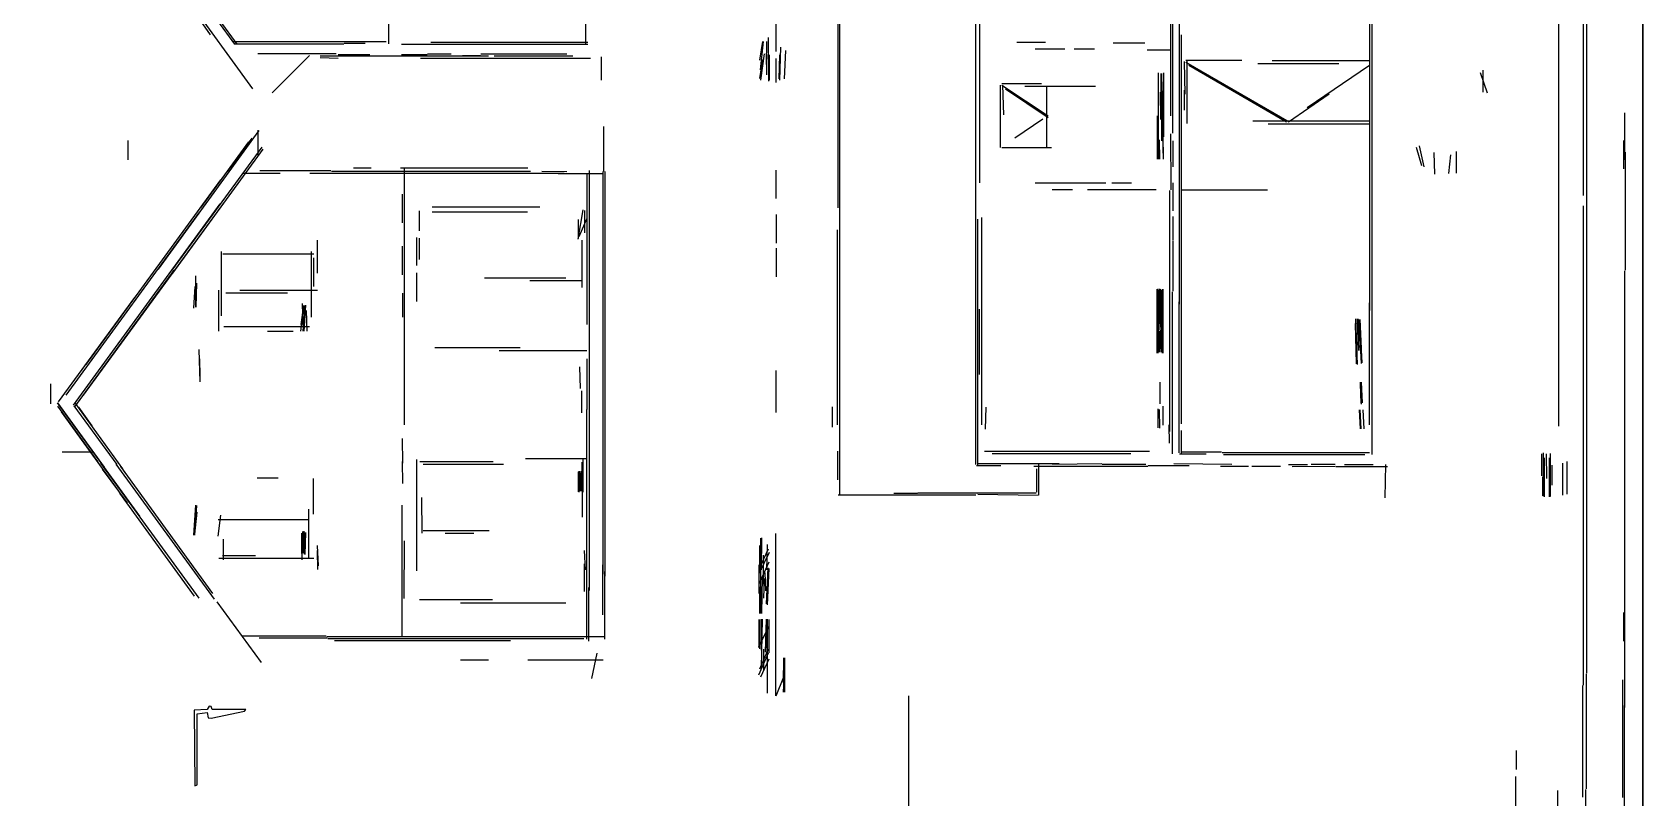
# Model space of a CAD drawing. Header units: millimetres. Extents: x 0 to 615, y 0 to 915.
# Drawn here: x 215.1 to 614.7, y 500.3 to 690.4 of the extents above; entities that cross this region are included whole.
import ezdxf

# ---------------------------------------------------------------- set-up
doc = ezdxf.new("R2010")
doc.units = ezdxf.units.MM
for name, color, linetype in [('PDF_UNDERLAY', 8, 'Continuous'), ('SHEET_BORDER', 2, 'Continuous'), ('TRACE_ORANGE_MARKUPS', 30, 'Continuous'), ('TRACE_WALLS_AND_LINES', 7, 'Continuous')]:
    doc.layers.add(name, color=color, linetype=linetype)
picture_1 = doc.add_image_def('image1.png', size_in_pixel=(4840, 7208))

msp = doc.modelspace()

# ---------------------------------------------------------------- linework, layer by layer
at = {"layer": 'SHEET_BORDER'}
msp.add_lwpolyline([(0, 0), (614.68, 0), (614.68, 915.416), (0, 915.416)], close=True, dxfattribs=at)
at = {"layer": 'TRACE_ORANGE_MARKUPS', "color": 30}
msp.add_lwpolyline([(268.097, 522.224), (259.715, 522.224), (259.461, 522.986), (258.953, 523.113), (258.445, 522.224), (255.27, 522.097), (255.397, 503.301), (256.032, 503.555), (256.032, 521.208), (258.445, 521.462), (258.699, 520.192), (259.461, 520.065), (267.716, 521.843)], close=True, dxfattribs=at)
at = {"layer": 'TRACE_WALLS_AND_LINES'}
for p, q in [((303.53, 687.578), (303.53, 797.56)), ((415.036, 646.811), (415.036, 747.649)), ((450.215, 653.034), (450.215, 736.473)), ((352.425, 687.451), (352.425, 725.805)), ((497.586, 669.671), (497.586, 724.535)), ((449.199, 583.057), (449.199, 717.804)), ((498.094, 665.353), (498.094, 718.185)), ((499.745, 622.935), (499.745, 712.724)), ((546.989, 621.284), (546.989, 715.264)), ((547.497, 585.597), (547.497, 712.343)), ((593.852, 592.582), (593.852, 712.978)), ((600.837, 531.241), (600.837, 710.184)), ((248.412, 705.739), (269.748, 676.402)), ((599.948, 649.859), (599.948, 707.136)), ((256.159, 700.024), (265.303, 687.451)), ((256.667, 700.151), (265.811, 687.451)), ((415.417, 575.564), (415.417, 696.087)), ((256.159, 694.182), (259.207, 689.737)), ((399.669, 685.673), (399.669, 692.785)), ((264.795, 688.086), (302.895, 688.086)), ((265.176, 687.578), (292.354, 687.578)), ((292.481, 687.705), (297.688, 687.705)), ((306.705, 687.451), (352.933, 687.451)), ((313.944, 687.959), (352.933, 687.959)), ((395.605, 683.514), (396.367, 688.086)), ((395.732, 681.101), (396.494, 688.086)), ((397.256, 682.371), (397.383, 688.086)), ((397.637, 689.102), (397.764, 678.307)), ((459.359, 687.959), (466.471, 687.959)), ((483.235, 687.832), (491.109, 687.832)), ((500.253, 593.217), (500.253, 689.737)), ((271.018, 685.165), (290.449, 685.165)), ((274.574, 675.386), (283.845, 684.657)), ((286.512, 684.53), (328.295, 684.53)), ((286.512, 684.149), (290.957, 684.022)), ((290.957, 684.911), (298.831, 684.911)), ((306.705, 684.911), (313.055, 684.911)), ((311.404, 684.022), (353.568, 684.022)), ((313.182, 685.038), (319.024, 685.038)), ((321.818, 684.657), (326.263, 684.657)), ((326.39, 685.038), (347.726, 685.038)), ((329.692, 684.53), (349.25, 684.53)), ((356.362, 678.561), (356.362, 684.276)), ((395.605, 678.942), (396.367, 683.641)), ((395.859, 678.561), (396.748, 685.038)), ((397.383, 679.831), (397.383, 684.911)), ((398.018, 678.561), (398.018, 684.784)), ((399.669, 677.926), (399.669, 683.895)), ((400.431, 678.815), (400.558, 684.784)), ((400.558, 678.561), (400.812, 686.689)), ((401.701, 678.815), (402.082, 685.927)), ((463.931, 686.308), (471.297, 686.308)), ((473.583, 686.308), (478.663, 686.308)), ((491.744, 686.054), (497.459, 686.054)), ((501.269, 683.514), (515.239, 683.514)), ((501.65, 667.766), (501.65, 683.514)), ((522.732, 683.387), (546.862, 683.387)), ((494.538, 658.876), (494.538, 680.339)), ((495.173, 668.782), (495.173, 680.212)), ((495.3, 680.212), (495.681, 659.892)), ((495.808, 664.464), (495.808, 680.339)), ((500.888, 683.133), (501.015, 675.005)), ((501.269, 683.006), (526.923, 668.147)), ((502.031, 682.244), (526.288, 668.147)), ((519.176, 682.625), (539.242, 682.625)), ((531.368, 671.703), (546.862, 682.244)), ((574.294, 680.466), (576.072, 675.386)), ((575.056, 675.513), (575.056, 680.974)), ((455.295, 661.797), (455.295, 677.291)), ((455.676, 677.672), (465.455, 677.672)), ((455.676, 677.291), (467.106, 669.671)), ((455.803, 677.291), (456.057, 669.925)), ((456.565, 676.402), (467.106, 669.29)), ((461.391, 677.037), (478.917, 677.037)), ((466.852, 661.797), (466.852, 677.037)), ((494.919, 675.513), (495.046, 668.782)), ((495.681, 665.988), (495.681, 675.894)), ((500.888, 676.021), (500.888, 671.068)), ((495.3, 673.735), (495.681, 658.876)), ((526.796, 668.147), (536.829, 675.132)), ((458.851, 664.21), (465.836, 668.909)), ((494.284, 658.876), (494.284, 669.671)), ((495.3, 669.798), (495.3, 663.448)), ((517.906, 668.401), (546.862, 668.401)), ((521.716, 667.639), (546.862, 667.639)), ((610.235, 658.749), (610.235, 670.433)), ((238.887, 658.749), (238.887, 663.575)), ((246.38, 631.571), (271.399, 665.988)), ((263.525, 655.828), (269.621, 664.083)), ((271.145, 659.638), (271.145, 666.115)), ((356.87, 655.828), (356.87, 667.004)), ((494.665, 663.702), (494.792, 658.876)), ((497.459, 665.226), (497.586, 651.256)), ((498.094, 663.448), (498.094, 656.971)), ((609.854, 663.575), (609.854, 656.463)), ((249.809, 631.317), (272.161, 661.924)), ((249.936, 630.555), (272.415, 661.416)), ((256.921, 646.811), (268.859, 663.194)), ((455.676, 661.797), (467.995, 661.797)), ((558.419, 661.924), (559.816, 657.352)), ((559.181, 662.178), (560.324, 656.971)), ((562.864, 660.527), (562.991, 655.193)), ((566.547, 655.32), (567.055, 660.019)), ((568.452, 655.447), (568.452, 660.781)), ((610.362, 631.317), (610.362, 660.654)), ((267.462, 655.447), (276.606, 655.447)), ((271.526, 656.082), (289.179, 656.082)), ((283.972, 655.447), (347.091, 655.447)), ((289.306, 655.955), (338.709, 655.955)), ((294.767, 656.717), (299.212, 656.717)), ((306.451, 656.717), (338.074, 656.717)), ((307.467, 592.963), (307.467, 656.717)), ((341.503, 655.955), (347.726, 655.828)), ((353.314, 551.815), (353.314, 656.082)), ((356.743, 555.879), (356.743, 655.828)), ((357.251, 555.371), (357.251, 655.828)), ((399.669, 649.097), (399.669, 656.209)), ((228.473, 607.949), (261.874, 653.796)), ((345.567, 655.32), (356.489, 655.32)), ((352.806, 617.855), (352.806, 655.193)), ((463.931, 653.034), (481.457, 653.034)), ((468.122, 651.383), (473.202, 651.383)), ((476.885, 651.383), (493.903, 651.383)), ((482.981, 653.034), (487.807, 653.034)), ((498.094, 653.034), (498.094, 646.049)), ((225.298, 597.789), (261.747, 647.827)), ((227.838, 600.329), (263.017, 648.589)), ((306.959, 643.128), (306.959, 650.24)), ((497.332, 591.312), (497.332, 651.129)), ((500.38, 651.256), (521.589, 651.256)), ((223.52, 600.329), (256.667, 645.795)), ((311.15, 641.096), (311.15, 646.049)), ((314.325, 647.065), (340.995, 647.065)), ((314.325, 645.795), (337.947, 645.795)), ((350.52, 639.064), (351.79, 646.303)), ((350.52, 643.89), (350.52, 639.191)), ((350.774, 639.699), (352.806, 644.271)), ((352.171, 640.588), (352.171, 646.176)), ((399.669, 645.16), (399.669, 638.048)), ((449.707, 582.803), (449.707, 644.017)), ((450.723, 592.963), (450.723, 644.398)), ((498.094, 644.652), (498.094, 638.683)), ((599.948, 528.32), (599.948, 647.319)), ((310.515, 632.46), (310.515, 639.445)), ((414.909, 592.963), (414.909, 641.35)), ((262.001, 620.014), (262.001, 636.016)), ((262.382, 635.381), (284.988, 635.381)), ((284.353, 619.633), (284.353, 636.016)), ((285.877, 630.555), (285.877, 638.81)), ((306.959, 630.174), (306.959, 637.286)), ((311.15, 633.984), (311.15, 639.318)), ((351.536, 626.999), (351.536, 638.81)), ((399.669, 636.778), (399.669, 629.666)), ((498.094, 638.556), (498.094, 631.444)), ((284.988, 627.253), (284.988, 634.365)), ((225.679, 597.408), (250.317, 631.317)), ((255.651, 622.173), (255.651, 629.92)), ((255.778, 622.173), (255.905, 628.142)), ((310.515, 623.57), (310.515, 630.682)), ((327.279, 629.412), (347.472, 629.412)), ((338.582, 628.777), (351.409, 628.777)), ((498.094, 631.317), (498.094, 626.11)), ((610.235, 522.732), (610.235, 631.19)), ((221.615, 598.678), (240.538, 624.586)), ((255.143, 621.919), (255.524, 627.253)), ((261.366, 616.204), (261.366, 626.364)), ((263.144, 625.729), (278.384, 625.729)), ((266.573, 626.364), (285.877, 626.364)), ((306.959, 625.602), (306.959, 619.633)), ((494.157, 610.743), (494.157, 626.618)), ((494.284, 621.284), (494.284, 626.618)), ((494.411, 610.743), (494.411, 626.745)), ((494.538, 626.364), (494.919, 617.22)), ((494.538, 623.443), (495.173, 610.997)), ((494.792, 626.745), (495.046, 619.379)), ((494.919, 626.618), (495.427, 610.743)), ((495.173, 626.364), (495.554, 615.569)), ((495.554, 620.649), (495.554, 626.618)), ((495.681, 610.743), (495.681, 626.618)), ((497.967, 585.724), (497.967, 625.983)), ((499.618, 585.978), (499.618, 623.443)), ((281.686, 616.204), (282.575, 622.554)), ((281.813, 617.855), (282.448, 622.554)), ((282.067, 623.062), (282.194, 617.601)), ((282.321, 616.204), (282.829, 622.554)), ((282.575, 616.204), (282.956, 622.681)), ((283.083, 621.284), (283.21, 616.204)), ((450.088, 605.409), (450.088, 621.665)), ((494.538, 610.997), (494.538, 620.903)), ((546.862, 592.963), (546.862, 623.189)), ((262.636, 617.347), (283.845, 617.347)), ((273.431, 616.204), (279.781, 616.204)), ((494.284, 610.743), (494.284, 619.125)), ((494.665, 610.997), (494.665, 616.204)), ((494.792, 615.696), (494.792, 610.997)), ((495.173, 615.696), (495.3, 610.997)), ((543.306, 618.109), (543.56, 608.076)), ((543.433, 619.252), (543.814, 607.949)), ((543.814, 619.252), (544.068, 611.378)), ((543.941, 619.252), (544.195, 611.378)), ((544.195, 619.125), (544.83, 608.203)), ((544.449, 619.125), (544.83, 611.886)), ((256.413, 611.632), (256.667, 603.631)), ((314.96, 612.14), (336.169, 612.14)), ((544.703, 613.156), (544.957, 608.33)), ((256.54, 609.346), (256.667, 604.901)), ((330.962, 611.378), (352.679, 611.378)), ((352.806, 596.773), (352.806, 609.346)), ((350.901, 607.314), (351.028, 601.98)), ((399.669, 596.011), (399.669, 606.425)), ((494.919, 598.17), (494.919, 603.504)), ((544.576, 603.504), (544.83, 598.043)), ((544.83, 603.504), (545.084, 598.424)), ((219.71, 598.17), (219.71, 603.123)), ((351.409, 595.884), (351.409, 601.345)), ((544.576, 603.123), (544.703, 598.297)), ((221.234, 598.424), (241.681, 570.23)), ((221.361, 598.424), (232.918, 582.422)), ((221.361, 597.535), (231.267, 583.819)), ((222.25, 596.138), (236.347, 576.707)), ((225.425, 597.662), (236.093, 583.057)), ((225.679, 598.424), (237.49, 582.041)), ((226.568, 597.281), (229.87, 592.709)), ((352.679, 539.75), (352.679, 596.773)), ((413.639, 592.328), (413.639, 597.408)), ((451.612, 591.82), (451.739, 597.281)), ((494.411, 592.201), (494.411, 596.9)), ((494.665, 596.773), (494.792, 592.074)), ((495.681, 592.836), (495.681, 597.535)), ((544.322, 596.646), (544.576, 591.947)), ((544.449, 596.646), (544.703, 591.947)), ((545.211, 596.646), (545.465, 591.947)), ((497.078, 592.963), (497.205, 588.391)), ((500.253, 585.724), (500.253, 591.566)), ((306.832, 589.534), (306.959, 583.438)), ((222.504, 586.232), (230.124, 586.232)), ((232.029, 583.438), (256.413, 549.91)), ((306.832, 583.819), (306.959, 578.358)), ((310.515, 556.641), (310.515, 584.327)), ((311.277, 583.819), (329.438, 583.819)), ((337.439, 584.581), (352.806, 584.581)), ((351.409, 583.692), (351.536, 569.976)), ((351.79, 576.199), (351.79, 584.581)), ((414.909, 586.359), (414.909, 579.247)), ((451.358, 586.359), (492.252, 586.359)), ((453.263, 585.851), (487.68, 585.851)), ((499.745, 585.724), (506.349, 585.724)), ((500.38, 586.232), (510.159, 586.232)), ((510.286, 586.105), (546.862, 586.105)), ((510.667, 585.597), (545.719, 585.597)), ((589.661, 580.263), (589.661, 585.724)), ((590.042, 575.183), (590.042, 585.978)), ((590.296, 575.056), (590.296, 584.708)), ((590.677, 585.724), (590.804, 579.628)), ((591.566, 575.056), (591.566, 584.708)), ((591.82, 575.183), (591.82, 585.851)), ((594.868, 575.437), (594.868, 583.438)), ((595.884, 575.691), (595.884, 583.819)), ((232.41, 581.914), (238.633, 573.532)), ((235.839, 583.184), (260.223, 549.656)), ((236.982, 582.549), (259.842, 551.053)), ((270.891, 579.755), (276.098, 579.755)), ((284.861, 570.738), (284.861, 579.628)), ((312.039, 583.184), (331.978, 583.184)), ((350.52, 581.279), (350.52, 576.326)), ((350.774, 576.199), (350.774, 581.406)), ((350.901, 576.453), (350.901, 581.406)), ((351.028, 576.453), (351.028, 581.025)), ((351.282, 576.453), (351.282, 581.406)), ((449.326, 582.803), (455.422, 582.803)), ((449.834, 583.311), (469.9, 583.311)), ((463.55, 582.676), (491.871, 582.676)), ((464.312, 576.199), (464.312, 582.041)), ((464.82, 575.437), (464.82, 583.311)), ((468.249, 583.184), (480.441, 583.311)), ((480.568, 583.184), (491.363, 583.184)), ((491.998, 582.803), (502.158, 582.803)), ((498.348, 583.311), (512.699, 583.184)), ((509.905, 582.676), (516.89, 582.676)), ((517.652, 582.676), (524.764, 582.676)), ((526.796, 583.057), (531.495, 583.057)), ((527.685, 582.549), (538.353, 582.676)), ((532.384, 583.184), (538.353, 583.184)), ((538.48, 582.549), (551.307, 582.549)), ((540.639, 583.057), (547.751, 583.057)), ((550.799, 574.802), (550.926, 583.057)), ((589.915, 575.31), (589.915, 580.009)), ((591.693, 575.056), (591.693, 581.787)), ((592.201, 577.977), (592.201, 582.93)), ((236.728, 575.945), (255.27, 550.418)), ((415.036, 575.564), (449.199, 575.564)), ((428.879, 575.945), (434.721, 575.945)), ((434.848, 576.072), (464.185, 576.072)), ((449.707, 575.691), (464.693, 575.437)), ((255.143, 565.531), (255.651, 573.024)), ((255.397, 565.531), (255.905, 572.897)), ((283.718, 559.816), (283.718, 572.008)), ((306.832, 540.512), (306.832, 573.024)), ((311.658, 574.929), (311.785, 566.039)), ((255.397, 565.785), (256.032, 571.246)), ((261.239, 565.277), (261.874, 570.484)), ((261.239, 569.468), (283.591, 569.468)), ((262.509, 559.435), (262.509, 564.515)), ((281.94, 560.959), (281.94, 566.039)), ((282.067, 559.435), (282.194, 566.42)), ((282.321, 561.086), (282.321, 565.785)), ((282.448, 566.547), (282.575, 560.832)), ((282.702, 561.086), (282.829, 566.166)), ((282.829, 560.705), (282.956, 566.166)), ((307.34, 549.783), (307.467, 564.134)), ((312.039, 566.674), (328.422, 566.674)), ((317.5, 566.039), (324.612, 566.039)), ((395.859, 546.1), (395.859, 564.769)), ((395.986, 556.895), (396.113, 564.896)), ((395.986, 558.419), (395.986, 564.769)), ((399.542, 525.653), (399.542, 565.912)), ((261.366, 559.816), (284.988, 559.816)), ((262.255, 560.451), (270.51, 560.451)), ((285.75, 562.991), (286.004, 557.911)), ((285.75, 561.721), (285.877, 557.022)), ((352.044, 561.721), (352.298, 556.895)), ((395.478, 557.149), (397.764, 562.102)), ((395.478, 556.006), (398.018, 561.34)), ((395.605, 556.514), (395.605, 562.991)), ((396.494, 553.339), (396.494, 560.578)), ((397.383, 556.895), (397.51, 563.245)), ((352.044, 558.419), (352.044, 551.561)), ((356.616, 545.719), (356.616, 558.165)), ((357.124, 539.75), (357.124, 556.514)), ((395.478, 553.466), (397.891, 558.927)), ((395.478, 551.053), (395.478, 558.165)), ((396.875, 556.26), (397.002, 551.688)), ((397.256, 548.513), (397.637, 557.403)), ((397.51, 548.259), (397.891, 557.276)), ((353.187, 539.242), (353.187, 552.577)), ((395.605, 546.1), (395.605, 552.704)), ((395.732, 547.624), (395.732, 552.069)), ((396.113, 546.1), (396.24, 555.117)), ((396.621, 549.91), (396.748, 554.736)), ((260.858, 549.021), (271.907, 533.908)), ((311.15, 549.529), (329.311, 549.529)), ((321.31, 548.767), (347.472, 548.767)), ((395.478, 537.591), (395.478, 544.576)), ((395.605, 537.337), (395.605, 544.576)), ((395.986, 532.511), (396.24, 544.703)), ((395.986, 536.956), (395.986, 544.703)), ((397.002, 536.448), (397.256, 544.703)), ((397.51, 526.288), (397.51, 544.703)), ((397.891, 536.321), (397.891, 544.576)), ((609.854, 546.354), (609.854, 539.242)), ((267.081, 540.512), (288.036, 540.512)), ((271.399, 540.004), (288.29, 540.004)), ((288.163, 540.385), (357.124, 540.385)), ((288.417, 539.877), (351.917, 539.877)), ((395.351, 537.845), (397.891, 543.052)), ((397.129, 536.448), (397.383, 542.798)), ((290.068, 539.369), (333.756, 539.369)), ((353.949, 529.971), (355.219, 536.194)), ((395.351, 530.86), (397.764, 536.321)), ((395.605, 532.384), (397.764, 537.337)), ((396.621, 531.876), (396.621, 537.21)), ((321.31, 534.543), (328.295, 534.543)), ((338.074, 534.543), (356.743, 534.543)), ((395.859, 530.352), (397.891, 534.797)), ((401.447, 528.955), (401.574, 535.051)), ((401.828, 526.542), (401.828, 535.051)), ((399.669, 525.653), (401.574, 530.352)), ((401.447, 526.542), (401.701, 531.368)), ((599.821, 500.507), (599.821, 528.193)), ((600.71, 502.539), (600.71, 531.114)), ((609.727, 500.38), (609.727, 529.59)), ((432.562, 486.791), (432.562, 525.653)), ((610.108, 463.804), (610.108, 523.24)), ((583.311, 507.365), (583.311, 512.064)), ((583.184, 460.756), (583.184, 505.587)), ((593.598, 460.121), (593.598, 502.158)), ((600.583, 433.832), (600.583, 502.412))]:
    msp.add_line(p, q, dxfattribs=at)

# ---------------------------------------------------------------- pictures from other files: only their frames are drawn
at = {"layer": 'PDF_UNDERLAY'}
image = msp.add_image(picture_1, insert=(0, 0), size_in_units=(614.68, 915.416), dxfattribs=at)

doc.saveas('drawing.dxf')
